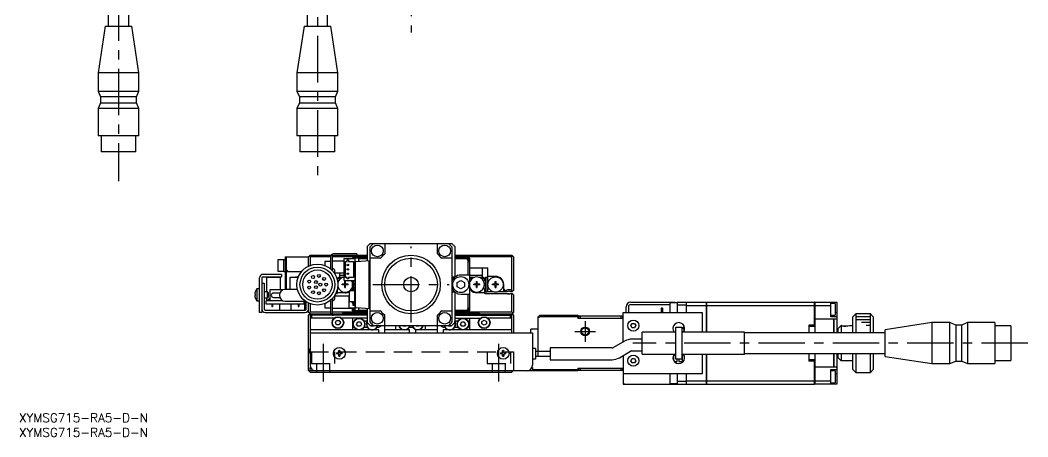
# Model space of a CAD drawing. Extents: x 0 to 718, y -8 to 409.
# Drawn here: x 0.4 to 344.8, y -8 to 134.3 of the extents above; entities that cross this region are included whole.
import ezdxf

# ---------------------------------------------------------------- set-up
doc = ezdxf.new("R2010")
doc.units = 0
doc.header["$LTSCALE"] = 0.5
doc.linetypes.add('CENTER', pattern=[50.8, 31.75, -6.35, 6.35, -6.35])
doc.linetypes.add('DASHED', pattern=[19.05, 12.7, -6.35])
for name, color, linetype in [('MSM_CENTER', 1, 'CENTER'), ('MSM_CONTINUOUS', 7, 'CONTINUOUS'), ('MSM_DASHED', 4, 'DASHED'), ('MSM_NARROW', 5, 'CONTINUOUS'), ('MSM_PART_NUMBER', 7, 'CONTINUOUS')]:
    doc.layers.add(name, color=color, linetype=linetype)
doc.styles.get("Standard").update_dxf_attribs({"font": 'txt.shx', "height": 1, "bigfont": 'bigfont.shx'})

# ---------------------------------------------------------------- blocks, each defined once
blk = doc.blocks.new('*U2')
at = {"layer": 'MSM_PART_NUMBER'}
blk.add_text('XYMSG715-RA5-D-N', height=3, dxfattribs=at).set_placement((0, -3))
blk = doc.blocks.new('*U3')
at = {"layer": 'MSM_PART_NUMBER'}
blk.add_text('XYMSG715-RA5-D-N', height=3, dxfattribs=at).set_placement((0, -8))

msp = doc.modelspace()

# ---------------------------------------------------------------- linework, layer by layer
at = {"layer": 'MSM_CENTER'}
for p, q in [((101.97, 230.55), (101.97, 78.28)), ((34, 219.31), (34, 79.31)), ((133.97, 151.53), (133.97, 130.13)), ((133.97, 31), (133.97, 57)), ((120.97, 44), (146.97, 44)), ((193.47, 31.5), (193.47, 24.5)), ((189.97, 28), (196.97, 28)), ((103.97, 23.72), (103.97, 10.89)), ((163.97, 10.89), (163.97, 23.72)), ((344.78, 24), (209.78, 24))]:
    msp.add_line(p, q, dxfattribs=at)
at = {"layer": 'MSM_CONTINUOUS'}
for p, q in [((30.5, 180.31), (30.5, 132.31)), ((37.5, 132.31), (37.5, 180.31)), ((98.47, 180.31), (98.47, 132.31)), ((105.47, 132.31), (105.47, 180.31)), ((29.43, 132.31), (27, 116.31)), ((29.43, 132.31), (38.57, 132.31)), ((41, 116.31), (38.57, 132.31)), ((97.4, 132.31), (94.97, 116.31)), ((97.4, 132.31), (106.54, 132.31)), ((108.97, 116.31), (106.54, 132.31)), ((41, 116.31), (27, 116.31)), ((27, 116.31), (27, 110.11)), ((41, 110.11), (41, 116.31)), ((108.97, 116.31), (94.97, 116.31)), ((94.97, 116.31), (94.97, 110.11)), ((108.97, 110.11), (108.97, 116.31)), ((27, 110.11), (41, 110.11)), ((27, 110.11), (27.85, 108.11)), ((40.15, 108.11), (27.85, 108.11)), ((27.85, 108.11), (27.85, 106.11)), ((40.15, 108.11), (41, 110.11)), ((40.15, 106.11), (40.15, 108.11)), ((94.97, 110.11), (108.97, 110.11)), ((94.97, 110.11), (95.82, 108.11)), ((108.12, 108.11), (95.82, 108.11)), ((95.82, 108.11), (95.82, 106.11)), ((108.12, 108.11), (108.97, 110.11)), ((108.12, 106.11), (108.12, 108.11)), ((27.85, 106.11), (27, 104.11)), ((41, 104.11), (27, 104.11)), ((27, 104.11), (27, 94.81)), ((27.85, 106.11), (40.15, 106.11)), ((41, 104.11), (40.15, 106.11)), ((41, 94.81), (41, 104.11)), ((95.82, 106.11), (94.97, 104.11)), ((108.97, 104.11), (94.97, 104.11)), ((94.97, 104.11), (94.97, 94.81)), ((95.82, 106.11), (108.12, 106.11)), ((108.97, 104.11), (108.12, 106.11)), ((108.97, 94.81), (108.97, 104.11)), ((41, 94.81), (27, 94.81)), ((28.05, 94.81), (28.05, 89.31)), ((39.95, 89.31), (39.95, 94.81)), ((108.97, 94.81), (94.97, 94.81)), ((96.02, 94.81), (96.02, 89.31)), ((107.92, 89.31), (107.92, 94.81)), ((39.95, 89.31), (28.05, 89.31)), ((107.92, 89.31), (96.02, 89.31)), ((119.97, 58), (118.97, 57)), ((118.97, 57), (118.97, 52.18)), ((119.97, 58), (147.97, 58)), ((119.97, 31.15), (119.97, 56.85)), ((124.97, 58), (124.97, 54.5)), ((142.97, 54.5), (142.97, 58)), ((148.97, 57), (147.97, 58)), ((147.97, 56.85), (147.97, 31.15)), ((148.97, 57), (148.97, 46.6)), ((88.47, 52.4), (88.47, 48.6)), ((90.47, 52.4), (88.47, 52.4)), ((90.47, 48.5), (90.47, 52.5)), ((91.47, 52.5), (90.47, 52.5)), ((90.97, 53.5), (90.97, 42.5)), ((90.97, 53.5), (98.97, 53.5)), ((91.47, 42.5), (91.47, 53.5)), ((99.47, 54), (98.97, 53.5)), ((98.97, 50.32), (98.97, 53.5)), ((99.47, 53.5), (99.22, 53.75)), ((99.47, 54), (106.61, 54)), ((99.47, 53.5), (99.47, 50.54)), ((106.47, 53.5), (99.47, 53.5)), ((104.47, 51.9), (104.47, 50.54)), ((106.47, 51.9), (104.47, 51.9)), ((106.47, 53.5), (106.47, 49.36)), ((106.97, 53.8), (106.97, 48.9)), ((118.97, 53.5), (106.97, 53.5)), ((111.07, 52), (106.97, 52)), ((107.17, 54), (118.97, 54)), ((115.47, 54.5), (107.47, 54.5)), ((111.07, 45.43), (111.07, 52.93)), ((111.07, 52.93), (114.77, 52.93)), ((111.57, 51.93), (112.12, 51.93)), ((111.57, 46.43), (111.57, 51.93)), ((112.12, 51.93), (112.12, 52.43)), ((112.12, 52.43), (112.62, 52.43)), ((112.62, 52.43), (112.62, 51.93)), ((112.62, 51.93), (114.27, 51.93)), ((114.47, 53.5), (113.97, 53)), ((113.97, 53), (113.97, 52.93)), ((114.27, 51.93), (114.27, 46.43)), ((114.47, 52.93), (114.47, 53.3)), ((114.47, 53.3), (118.97, 53.3)), ((115.97, 53), (114.77, 53)), ((114.77, 53), (114.77, 35)), ((114.97, 53.3), (114.97, 53)), ((115.25, 51.92), (119.97, 52.25)), ((115.47, 54.5), (115.47, 54)), ((115.97, 53), (115.97, 51.97)), ((115.97, 52.9), (118.97, 52.9)), ((116.4, 52), (115.97, 52)), ((119.67, 35.77), (119.67, 52.23)), ((123.47, 53), (119.97, 53)), ((147.97, 53), (144.47, 53)), ((148.97, 54), (168.47, 54)), ((168.47, 53.5), (148.97, 53.5)), ((148.97, 53.3), (153.47, 53.3)), ((148.97, 52.9), (153.47, 52.9)), ((152.97, 52.9), (152.97, 53.3)), ((153.47, 52.29), (153.17, 52.9)), ((153.97, 53), (153.47, 53.5)), ((153.47, 53.3), (153.47, 52.9)), ((153.47, 52.9), (153.97, 52.4)), ((153.97, 51.79), (153.47, 52.29)), ((153.47, 47.25), (153.47, 52.29)), ((153.87, 52.5), (153.97, 52.5)), ((153.97, 53), (153.97, 35)), ((168.97, 53.5), (168.47, 54)), ((168.72, 53.75), (168.47, 53.5)), ((168.47, 42), (168.47, 53.5)), ((168.97, 53.5), (168.97, 42)), ((88.47, 48.6), (90.47, 48.6)), ((90.47, 48.5), (96.61, 48.5)), ((91.97, 48.5), (91.47, 49)), ((106.47, 49.5), (106.3, 49.5)), ((107.97, 47.61), (107.97, 48.5)), ((114.97, 36.38), (114.97, 51.62)), ((153.97, 49.7), (160.17, 49.7)), ((158.42, 46.5), (158.42, 49.7)), ((160.17, 45.55), (160.17, 49.7)), ((82.17, 34.5), (82.17, 46.3)), ((82.97, 46.2), (82.97, 34.5)), ((89.67, 47.5), (83.37, 47.5)), ((83.47, 46.7), (89.67, 46.7)), ((84.72, 41.5), (84.72, 46.5)), ((84.72, 46.5), (89.22, 46.5)), ((89.22, 46.5), (89.22, 42.2)), ((89.67, 47.5), (89.67, 46.7)), ((92.72, 42.35), (92.72, 46.5)), ((92.72, 46.5), (93.72, 46.5)), ((93.72, 46.5), (93.72, 46.4)), ((95.4, 46.4), (93.72, 46.4)), ((94.52, 46.4), (94.52, 46.5)), ((95.42, 46.5), (94.52, 46.5)), ((94.9, 46.4), (94.9, 46.5)), ((95.05, 46.4), (95.05, 46.5)), ((95.42, 46.47), (95.42, 46.5)), ((107.97, 48), (111.07, 48)), ((108.51, 46.5), (108.57, 46.5)), ((108.57, 46.33), (108.57, 46.5)), ((109.27, 46.5), (108.77, 46)), ((109.81, 46), (108.77, 46)), ((108.77, 46), (108.77, 45.66)), ((108.8, 45.53), (108.99, 45.42)), ((109.27, 46.5), (110.76, 46.5)), ((109.52, 48), (109.52, 46.5)), ((109.52, 47.2), (111.07, 47.2)), ((111.07, 45.43), (114.77, 45.43)), ((111.33, 45), (111.62, 45)), ((111.33, 44.21), (111.33, 45)), ((112.12, 46.43), (111.57, 46.43)), ((111.62, 44.21), (111.62, 45)), ((112.12, 45.93), (112.12, 46.43)), ((112.62, 45.93), (112.12, 45.93)), ((114.27, 46.43), (112.62, 46.43)), ((112.62, 46.43), (112.62, 45.93)), ((113.97, 42.41), (113.97, 45.43)), ((114.77, 45), (113.97, 45)), ((114.22, 44.25), (114.22, 45)), ((114.35, 44.25), (114.35, 45)), ((147.97, 46.6), (148.97, 46.6)), ((147.97, 46.49), (148.88, 46.49)), ((149.72, 44.72), (150.97, 45.44)), ((153.97, 47.25), (150.97, 47.25)), ((150.97, 45.44), (152.22, 44.72)), ((153.97, 47.2), (158.42, 47.2)), ((154.17, 46.5), (153.97, 46.3)), ((153.97, 46.5), (155.76, 46.5)), ((154.81, 46), (153.97, 46)), ((156.33, 45), (156.62, 45)), ((156.33, 44.21), (156.33, 45)), ((156.62, 44.21), (156.62, 45)), ((157.19, 46.5), (158.67, 46.5)), ((159.17, 46), (158.13, 46)), ((159.17, 46), (158.67, 46.5)), ((159.17, 45.55), (158.95, 45.42)), ((159.17, 45.55), (159.17, 46)), ((159.37, 41.5), (159.37, 46.5)), ((159.37, 46.5), (159.97, 46.5)), ((159.97, 41.5), (159.97, 46.5)), ((162.87, 46.8), (160.17, 46.8)), ((160.43, 45.4), (160.17, 45.55)), ((162.73, 45), (163.02, 45)), ((162.73, 44.21), (162.73, 45)), ((163.02, 44.21), (163.02, 45)), ((80.72, 41.45), (80.72, 41.43)), ((81.27, 42.5), (81.27, 38.5)), ((82.17, 42.5), (81.27, 42.5)), ((82.97, 44.5), (83.77, 44.5)), ((83.77, 44.5), (83.77, 35.7)), ((84.97, 41.5), (83.77, 41.5)), ((84.97, 39.5), (84.97, 41.5)), ((85.17, 41.3), (84.97, 41.5)), ((90.21, 42.2), (85.72, 42.2)), ((85.72, 42.2), (85.72, 38.5)), ((91.47, 42.5), (90.97, 42.5)), ((95.17, 42.35), (90.97, 42.35)), ((108.51, 41.5), (108.57, 41.5)), ((108.57, 41.5), (108.57, 41.67)), ((108.77, 42.34), (108.77, 41)), ((108.8, 42.47), (108.99, 42.58)), ((110.47, 43.86), (110.47, 44.15)), ((111.27, 44.15), (110.47, 44.15)), ((111.27, 43.86), (110.47, 43.86)), ((111, 44.15), (111, 43.86)), ((111.62, 44.47), (111.33, 44.47)), ((111.33, 43), (111.33, 43.8)), ((111.62, 43.53), (111.33, 43.53)), ((111.33, 43), (111.62, 43)), ((111.62, 43), (111.62, 43.8)), ((112.47, 44.15), (111.68, 44.15)), ((112.47, 43.86), (111.68, 43.86)), ((111.94, 43.86), (111.94, 44.15)), ((112.47, 43.86), (112.47, 44.15)), ((112.89, 38.2), (112.89, 41.58)), ((112.92, 41.65), (113.24, 41.97)), ((113.31, 42), (114.57, 42)), ((113.62, 42.2), (113.79, 42.2)), ((113.78, 42.11), (113.78, 42)), ((114.77, 44.25), (113.97, 44.25)), ((114.77, 43.75), (113.97, 43.75)), ((114.54, 43), (113.97, 43)), ((114.53, 42.5), (113.97, 42.5)), ((114.01, 42.11), (114.01, 42)), ((114.44, 42.44), (114.11, 42.44)), ((114.11, 42.21), (114.44, 42.21)), ((114.22, 43), (114.22, 43.75)), ((114.22, 42.44), (114.22, 42.5)), ((114.22, 42), (114.22, 42.21)), ((114.35, 43), (114.35, 43.75)), ((114.35, 42.44), (114.35, 42.5)), ((114.35, 42), (114.35, 42.21)), ((114.54, 43.05), (114.77, 43.05)), ((114.54, 43.05), (114.54, 42.54)), ((114.54, 42.8), (114.77, 42.8)), ((114.54, 42.73), (114.77, 42.73)), ((114.67, 41.9), (114.67, 38.2)), ((114.77, 42.5), (114.77, 42.5)), ((148.88, 41.51), (147.97, 41.51)), ((148.97, 41.4), (147.97, 41.4)), ((148.97, 41.4), (148.97, 31)), ((149.72, 43.28), (149.72, 44.72)), ((150.97, 42.56), (149.72, 43.28)), ((152.22, 43.28), (150.97, 42.56)), ((152.22, 44.72), (152.22, 43.28)), ((153.97, 42.2), (154.33, 42.2)), ((155.47, 43.86), (155.47, 44.15)), ((156.27, 44.15), (155.47, 44.15)), ((156.27, 43.86), (155.47, 43.86)), ((156, 44.15), (156, 43.86)), ((156.62, 44.47), (156.33, 44.47)), ((156.33, 43), (156.33, 43.8)), ((156.62, 43.53), (156.33, 43.53)), ((156.33, 43), (156.62, 43)), ((156.62, 43), (156.62, 43.8)), ((157.47, 44.15), (156.68, 44.15)), ((157.47, 43.86), (156.68, 43.86)), ((156.94, 43.86), (156.94, 44.15)), ((157.47, 43.86), (157.47, 44.15)), ((159.17, 42.45), (158.95, 42.58)), ((159.17, 41), (159.17, 42.45)), ((159.37, 41.5), (159.97, 41.5)), ((160.17, 42.45), (160.43, 42.6)), ((160.17, 41.5), (160.17, 42.45)), ((162.16, 41.5), (160.17, 41.5)), ((161.87, 43.86), (161.87, 44.15)), ((162.67, 44.15), (161.87, 44.15)), ((162.67, 43.86), (161.87, 43.86)), ((162.4, 44.15), (162.4, 43.86)), ((163.02, 44.47), (162.73, 44.47)), ((162.73, 43), (162.73, 43.8)), ((163.02, 43.53), (162.73, 43.53)), ((162.73, 43), (163.02, 43)), ((163.02, 43), (163.02, 43.8)), ((163.87, 44.15), (163.08, 44.15)), ((163.87, 43.86), (163.08, 43.86)), ((163.34, 43.86), (163.34, 44.15)), ((166.71, 41.5), (163.59, 41.5)), ((163.87, 43.86), (163.87, 44.15)), ((165.67, 41.5), (165.67, 44)), ((166.17, 42), (165.67, 42.5)), ((165.67, 41.65), (166.17, 42)), ((166.17, 42), (166.54, 42)), ((166.54, 42), (166.71, 41.5)), ((168.2, 42), (168.03, 41.5)), ((168.47, 41.5), (168.03, 41.5)), ((168.2, 42), (168.47, 42)), ((168.47, 42), (168.72, 41.75)), ((168.97, 42), (168.47, 41.5)), ((80.58, 40.7), (80.72, 40.7)), ((80.72, 40.3), (80.58, 40.3)), ((80.72, 40.7), (80.72, 40.3)), ((80.72, 39.57), (80.72, 39.55)), ((81.27, 38.5), (82.17, 38.5)), ((83.77, 39.5), (84.97, 39.5)), ((84.47, 37.3), (84.47, 38.5)), ((90.21, 38.5), (84.47, 38.5)), ((84.72, 38.5), (84.72, 39.5)), ((84.97, 39.5), (85.17, 39.7)), ((85.17, 41.3), (85.17, 39.7)), ((85.27, 39.05), (85.49, 39.05)), ((85.27, 38.5), (85.27, 39.05)), ((85.49, 38.5), (85.49, 39.3)), ((85.49, 39.3), (85.72, 39.3)), ((89.12, 41.1), (86.97, 41.1)), ((86.97, 39.6), (89.12, 39.6)), ((90.97, 38.35), (97.84, 38.35)), ((97.47, 37.3), (97.47, 38.35)), ((97.67, 35.5), (97.67, 38.35)), ((98.17, 35.7), (98.17, 38.12)), ((106.3, 38.5), (106.47, 38.5)), ((106.47, 38.64), (106.47, 34.5)), ((106.97, 39.1), (106.97, 34.2)), ((107.97, 39.5), (107.97, 40.39)), ((112.89, 40), (107.97, 40)), ((108.3, 41), (108.77, 41)), ((111.47, 41.2), (108.77, 41.2)), ((112.77, 39.9), (112.77, 36.1)), ((112.89, 39.9), (112.77, 39.9)), ((114.57, 38.1), (112.99, 38.1)), ((113.78, 38.1), (113.78, 37.99)), ((114.01, 38.1), (114.01, 37.99)), ((114.11, 37.89), (114.44, 37.89)), ((114.22, 37.89), (114.22, 38.1)), ((114.77, 41.31), (114.67, 41.31)), ((114.77, 40.75), (114.67, 40.75)), ((114.77, 39.9), (114.67, 39.9)), ((114.77, 39.78), (114.67, 39.78)), ((150.97, 40.75), (153.97, 40.75)), ((153.47, 35.71), (153.47, 40.75)), ((159.17, 41.2), (156.47, 41.2)), ((159.17, 41), (167.47, 41)), ((167.47, 40.76), (167.47, 41)), ((168.03, 41), (168.47, 41)), ((168.47, 34.7), (168.47, 41)), ((168.97, 40.5), (168.47, 41)), ((168.97, 40.5), (168.97, 34.5)), ((209.07, 38), (224.27, 38)), ((223.77, 37.75), (223.77, 38)), ((224.27, 38), (224.27, 37.75)), ((224.97, 38), (224.97, 34.5)), ((224.97, 38), (234.92, 38)), ((227.97, 38), (227.97, 34.5)), ((234.92, 27.75), (234.92, 38)), ((234.97, 37.99), (234.92, 37.99)), ((234.97, 38), (271.92, 38)), ((234.97, 38), (234.97, 27.75)), ((271.92, 29.65), (271.92, 38)), ((271.97, 37.99), (271.92, 37.99)), ((271.97, 38), (279.47, 38)), ((271.97, 38), (271.97, 27.5)), ((277.47, 33), (277.47, 38)), ((279.47, 38), (279.47, 27.5)), ((82.97, 34.5), (82.17, 34.5)), ((84.17, 35.3), (97.77, 35.3)), ((84.17, 34.5), (97.77, 34.5)), ((97.47, 37.3), (84.47, 37.3)), ((86.35, 37.3), (86.35, 36.5)), ((86.35, 36.5), (86.6, 36.5)), ((86.6, 37.3), (86.6, 36.5)), ((88.97, 37.3), (88.97, 35.3)), ((92.97, 35.3), (92.97, 37.3)), ((95.35, 37.3), (95.35, 36.5)), ((95.35, 36.5), (95.6, 36.5)), ((95.6, 37.3), (95.6, 36.5)), ((97.67, 35.5), (98.12, 35.5)), ((98.97, 34.5), (98.97, 37.68)), ((99.47, 34), (98.97, 34.5)), ((99.12, 34.35), (99.47, 34.7)), ((99.47, 37.46), (99.47, 34.7)), ((99.47, 34.7), (106.47, 34.7)), ((104.47, 37.46), (104.47, 36.1)), ((104.47, 36.1), (106.47, 36.1)), ((106.97, 36), (113.97, 36)), ((106.97, 34.7), (114.27, 34.7)), ((112.77, 36.1), (114.77, 36.1)), ((113.97, 35), (113.97, 36.1)), ((114.47, 35.1), (113.97, 35.6)), ((113.97, 35.5), (114.07, 35.5)), ((113.97, 35), (114.47, 34.5)), ((114.08, 36.1), (114.47, 35.71)), ((114.44, 37.66), (114.11, 37.66)), ((114.22, 36.83), (114.22, 37.66)), ((114.77, 36.83), (114.22, 36.83)), ((114.47, 36.1), (114.47, 35.71)), ((114.47, 35.71), (114.77, 35.11)), ((114.47, 34.7), (114.47, 35.1)), ((114.77, 35.1), (114.47, 35.1)), ((118.97, 34.7), (114.47, 34.7)), ((114.47, 34.5), (118.97, 34.5)), ((114.54, 37.56), (114.54, 37.05)), ((114.77, 37.36), (114.54, 37.36)), ((114.77, 37.3), (114.54, 37.3)), ((114.77, 37.05), (114.54, 37.05)), ((114.77, 37.78), (114.69, 37.78)), ((115.97, 35), (114.77, 35)), ((114.97, 35), (114.97, 34.7)), ((119.97, 35.75), (115.25, 36.08)), ((115.97, 36.03), (115.97, 35)), ((115.97, 36), (116.4, 36)), ((118.97, 35.1), (115.97, 35.1)), ((118.97, 35.82), (118.97, 31)), ((119.97, 35), (123.47, 35)), ((144.47, 35), (147.97, 35)), ((153.47, 35.1), (148.97, 35.1)), ((153.47, 34.7), (148.97, 34.7)), ((148.97, 34.5), (153.47, 34.5)), ((152.97, 34.7), (152.97, 35.1)), ((153.17, 35.1), (153.47, 35.71)), ((153.47, 35.71), (153.97, 36.21)), ((153.97, 35.6), (153.47, 35.1)), ((153.47, 35.1), (153.47, 34.7)), ((153.47, 34.5), (153.97, 35)), ((153.67, 34.7), (168.47, 34.7)), ((153.87, 35.5), (153.97, 35.5)), ((168.47, 34.7), (168.82, 34.35)), ((168.47, 34), (168.97, 34.5)), ((206.47, 34.5), (233.47, 34.5)), ((206.47, 24.39), (206.47, 34.5)), ((207.47, 34.5), (207.47, 36.4)), ((208.27, 36.4), (208.27, 34.5)), ((209.07, 37.2), (222.47, 37.2)), ((219.47, 36), (219.47, 34.5)), ((219.97, 36), (219.47, 36)), ((219.97, 36), (219.97, 34.5)), ((224.97, 37.75), (222.47, 37.75)), ((222.47, 37.75), (222.47, 34.5)), ((227.97, 37), (224.97, 37)), ((227.97, 36.85), (234.92, 36.85)), ((233.47, 34.5), (233.47, 27.75)), ((234.97, 36.84), (234.92, 36.84)), ((234.97, 36.85), (271.92, 36.85)), ((271.97, 36.84), (271.92, 36.84)), ((271.97, 36.85), (277.47, 36.85)), ((278.97, 37.5), (277.47, 37.5)), ((278.97, 37.5), (278.97, 33.5)), ((279.47, 34.5), (278.97, 34.5)), ((99.47, 34), (98.97, 33.5)), ((98.97, 14.7), (98.97, 33.5)), ((99.47, 33.5), (99.22, 33.75)), ((99.47, 34), (106.61, 34)), ((99.47, 33.5), (99.47, 16.5)), ((118.97, 33.5), (99.47, 33.5)), ((107.65, 32.5), (99.47, 32.5)), ((99.97, 33.5), (99.97, 32.5)), ((107.17, 34), (118.97, 34)), ((108.11, 31), (108.54, 31.75)), ((108.54, 30.25), (108.11, 31)), ((108.54, 31.75), (109.4, 31.75)), ((109.4, 31.75), (109.84, 31)), ((109.84, 31), (109.4, 30.25)), ((118.97, 32.5), (110.29, 32.5)), ((110.82, 34.35), (110.47, 34)), ((118.97, 34.35), (110.82, 34.35)), ((113.97, 32.5), (113.97, 28.5)), ((115.36, 30.5), (115.79, 31.25)), ((115.47, 34), (115.47, 33.5)), ((115.79, 31.25), (116.65, 31.25)), ((116.65, 31.25), (117.09, 30.5)), ((118.97, 31.5), (117.95, 31.5)), ((118.97, 31), (119.97, 30)), ((124.97, 27.5), (124.97, 33.5)), ((142.97, 27.5), (142.97, 33.5)), ((147.97, 30), (148.97, 31)), ((157.12, 34.35), (148.97, 34.35)), ((148.97, 34), (168.47, 34)), ((148.97, 33.5), (168.47, 33.5)), ((148.97, 32.5), (157.65, 32.5)), ((149.99, 31.5), (148.97, 31.5)), ((150.86, 30.5), (151.29, 31.25)), ((151.29, 31.25), (152.15, 31.25)), ((152.15, 31.25), (152.59, 30.5)), ((153.97, 32.5), (153.97, 28.5)), ((157.47, 34), (157.12, 34.35)), ((158.22, 31.43), (158.97, 31.87)), ((158.22, 30.57), (158.22, 31.43)), ((158.97, 31.87), (159.72, 31.43)), ((159.72, 31.43), (159.72, 30.57)), ((168.47, 32.5), (160.29, 32.5)), ((167.97, 32.5), (167.97, 33.5)), ((168.97, 33.5), (168.47, 34)), ((168.72, 33.75), (168.47, 33.5)), ((168.47, 27.5), (168.47, 33.5)), ((168.97, 33.5), (168.97, 27.5)), ((177.47, 33), (177.97, 33.5)), ((178.08, 33), (177.47, 32.69)), ((177.47, 19.6), (177.47, 33)), ((177.97, 33.5), (190.97, 33.5)), ((178.58, 33.5), (178.08, 33)), ((190.97, 33), (178.08, 33)), ((190.97, 33.5), (190.97, 32.5)), ((190.97, 32.5), (206.47, 32.5)), ((191.27, 32.5), (191.27, 33.3)), ((191.27, 33.3), (206.47, 33.3)), ((191.77, 33.3), (191.77, 32.5)), ((205.77, 32.5), (205.77, 33.3)), ((206.27, 33.3), (206.27, 32.5)), ((271.97, 32.25), (278.42, 32.25)), ((277.47, 33.5), (278.97, 33.5)), ((279.47, 33), (277.47, 33)), ((278.42, 27.5), (278.42, 32.25)), ((278.47, 32.2), (278.42, 32.2)), ((278.47, 32.25), (279.27, 32.25)), ((278.47, 32.25), (278.47, 27.5)), ((279.27, 32.23), (279.27, 32.25)), ((279.47, 32.23), (279.27, 32.23)), ((285.97, 34), (284.97, 33)), ((284.97, 27.5), (284.97, 33)), ((285.97, 34), (285.97, 27.5)), ((290.97, 34), (285.97, 34)), ((290.97, 27.5), (290.97, 34)), ((291.97, 33), (290.97, 34)), ((291.97, 33), (291.97, 27.5)), ((311.97, 31), (295.97, 28.57)), ((311.97, 31), (311.97, 17)), ((318.17, 31), (311.97, 31)), ((318.17, 17), (318.17, 31)), ((320.17, 30.15), (318.17, 31)), ((324.17, 31), (322.17, 30.15)), ((324.17, 31), (324.17, 17)), ((333.47, 31), (324.17, 31)), ((333.47, 31), (333.47, 17)), ((99.97, 28.5), (99.47, 29)), ((122.97, 28.5), (99.47, 28.5)), ((109.4, 30.25), (108.54, 30.25)), ((115.79, 29.75), (115.36, 30.5)), ((116.65, 29.75), (115.79, 29.75)), ((117.09, 30.5), (116.65, 29.75)), ((117.95, 29.5), (118.99, 29.5)), ((119.97, 30), (147.97, 30)), ((120.29, 29.75), (120.14, 30)), ((121.15, 29.75), (120.29, 29.75)), ((121.3, 30), (121.15, 29.75)), ((122.45, 29.5), (122.97, 29.5)), ((122.97, 27.5), (122.97, 28.5)), ((133.47, 28.5), (124.97, 28.5)), ((128.77, 28.5), (128.77, 30)), ((131.29, 29.75), (131.14, 30)), ((132.15, 29.75), (131.29, 29.75)), ((132.3, 30), (132.15, 29.75)), ((133.45, 29.5), (134.49, 29.5)), ((133.47, 27.5), (133.47, 28.5)), ((135.47, 28.5), (135.47, 27.5)), ((142.97, 28.5), (135.47, 28.5)), ((135.79, 29.75), (135.64, 30)), ((136.65, 29.75), (135.79, 29.75)), ((136.8, 30), (136.65, 29.75)), ((138.77, 30), (138.77, 28.5)), ((144.97, 29.5), (145.49, 29.5)), ((144.97, 28.5), (144.97, 27.5)), ((168.47, 28.5), (144.97, 28.5)), ((146.79, 29.75), (146.64, 30)), ((147.65, 29.75), (146.79, 29.75)), ((147.8, 30), (147.65, 29.75)), ((148.95, 29.5), (149.99, 29.5)), ((151.29, 29.75), (150.86, 30.5)), ((152.15, 29.75), (151.29, 29.75)), ((152.59, 30.5), (152.15, 29.75)), ((158.97, 30.13), (158.22, 30.57)), ((159.72, 30.57), (158.97, 30.13)), ((168.47, 29), (167.97, 28.5)), ((174.97, 27.5), (174.97, 28.75)), ((177.47, 28.75), (174.97, 28.75)), ((209.11, 30), (209.54, 30.75)), ((209.54, 29.25), (209.11, 30)), ((209.54, 30.75), (210.4, 30.75)), ((210.4, 29.25), (209.54, 29.25)), ((210.4, 30.75), (210.84, 30)), ((210.84, 30), (210.4, 29.25)), ((212.97, 20.25), (212.97, 27.75)), ((224.47, 27.75), (212.97, 27.75)), ((224.47, 29.5), (226.47, 29.5)), ((224.47, 18.5), (224.47, 29.5)), ((226.47, 29.5), (226.47, 18.5)), ((247.97, 27.75), (226.47, 27.75)), ((227.43, 29.43), (226.97, 29.43)), ((226.97, 28.93), (226.97, 29.43)), ((226.97, 28.93), (227.47, 28.93)), ((226.97, 27.75), (226.97, 27.93)), ((227.16, 27.93), (226.97, 27.93)), ((247.97, 20.25), (247.97, 27.75)), ((271.92, 30.15), (269.97, 30.15)), ((269.97, 30.15), (269.97, 27.5)), ((271.97, 29.65), (269.97, 29.65)), ((280.97, 30), (279.97, 29)), ((279.97, 27.5), (279.97, 29)), ((280.97, 30), (280.97, 27.5)), ((283.97, 30), (284.97, 30)), ((295.97, 19.43), (295.97, 28.57)), ((320.17, 30.15), (320.17, 17.85)), ((322.17, 30.15), (320.17, 30.15)), ((322.17, 17.85), (322.17, 30.15)), ((338.97, 29.95), (333.47, 29.95)), ((338.97, 29.95), (338.97, 18.05)), ((99.47, 27.5), (175.47, 27.5)), ((175.47, 27.5), (175.47, 16.5)), ((206.97, 24.68), (203.17, 22.48)), ((212.97, 25.35), (209.47, 25.35)), ((295.97, 27.5), (247.97, 27.5)), ((98.97, 22), (99.47, 21.5)), ((98.97, 21.2), (99.47, 21.2)), ((99.47, 20.5), (98.97, 21)), ((98.97, 21), (99.47, 21)), ((99.07, 21.7), (99.07, 21.9)), ((99.22, 21.75), (99.47, 22)), ((99.37, 21.4), (99.47, 21.4)), ((108.54, 20.7), (109.27, 20.7)), ((109.27, 20.7), (109.27, 21.43)), ((109.67, 21.43), (109.67, 20.7)), ((109.67, 20.7), (110.4, 20.7)), ((164.54, 20.7), (165.27, 20.7)), ((165.27, 20.7), (165.27, 21.43)), ((165.67, 21.43), (165.67, 20.7)), ((165.67, 20.7), (166.4, 20.7)), ((176.47, 22.2), (175.47, 22.2)), ((176.47, 22.2), (176.47, 18.5)), ((181.47, 21.1), (176.47, 21.1)), ((202.67, 22.35), (181.47, 22.35)), ((181.47, 22.35), (181.47, 18.35)), ((205.17, 19.02), (208.97, 21.22)), ((209.47, 21.35), (212.97, 21.35)), ((109.27, 20.3), (108.54, 20.3)), ((109.27, 19.57), (109.27, 20.3)), ((109.67, 20.3), (109.67, 19.57)), ((110.4, 20.3), (109.67, 20.3)), ((165.27, 20.3), (164.54, 20.3)), ((165.27, 19.57), (165.27, 20.3)), ((166.4, 20.3), (165.67, 20.3)), ((165.67, 20.3), (165.67, 19.57)), ((176.47, 18.5), (175.47, 18.5)), ((176.47, 19.6), (181.47, 19.6)), ((181.47, 18.35), (202.67, 18.35)), ((206.47, 19.77), (206.47, 10)), ((209.11, 18), (209.54, 18.75)), ((209.54, 17.25), (209.11, 18)), ((209.54, 18.75), (210.4, 18.75)), ((210.4, 17.25), (209.54, 17.25)), ((210.4, 18.75), (210.84, 18)), ((210.84, 18), (210.4, 17.25)), ((212.97, 20.25), (224.47, 20.25)), ((224.47, 19.78), (223.64, 19.78)), ((223.64, 19.78), (223.64, 18.2)), ((223.89, 17.78), (224.89, 17.78)), ((226.47, 18.5), (224.47, 18.5)), ((224.89, 17.78), (224.89, 18.5)), ((225.54, 18.5), (225.54, 17.78)), ((225.54, 17.78), (226.79, 17.78)), ((226.47, 20.25), (247.97, 20.25)), ((226.79, 19.78), (226.47, 19.78)), ((226.79, 17.78), (226.79, 19.78)), ((233.47, 20.25), (233.47, 13.5)), ((234.92, 10), (234.92, 20.25)), ((234.97, 20.25), (234.97, 10)), ((247.97, 20.5), (295.97, 20.5)), ((269.97, 20.5), (269.97, 17.85)), ((271.97, 18.35), (269.97, 18.35)), ((271.92, 17.85), (269.97, 17.85)), ((271.92, 10), (271.92, 18.35)), ((271.97, 20.5), (271.97, 10)), ((278.42, 15.75), (278.42, 20.5)), ((278.47, 20.5), (278.47, 15.75)), ((279.47, 20.5), (279.47, 10)), ((279.97, 19), (279.97, 20.5)), ((279.97, 19), (280.97, 18)), ((280.97, 20.5), (280.97, 18)), ((284.97, 18), (280.97, 18)), ((284.97, 15), (284.97, 20.5)), ((285.97, 20.5), (285.97, 14)), ((290.97, 14), (290.97, 20.5)), ((291.97, 20.5), (291.97, 15)), ((295.97, 19.43), (311.97, 17)), ((318.17, 17), (320.17, 17.85)), ((320.17, 17.85), (322.17, 17.85)), ((322.17, 17.85), (324.17, 17)), ((333.47, 18.05), (338.97, 18.05)), ((98.97, 14.7), (99.67, 14)), ((99.32, 14.35), (99.47, 14.5)), ((99.47, 14.5), (99.47, 15.7)), ((190.97, 14.5), (99.47, 14.5)), ((168.27, 14), (99.67, 14)), ((168.27, 14), (168.77, 14.5)), ((168.47, 14.5), (168.62, 14.35)), ((175.47, 15.7), (175.47, 14.5)), ((175.47, 15), (190.97, 15)), ((190.97, 15.5), (206.47, 15.5)), ((190.97, 15.5), (190.97, 14.5)), ((191.27, 14.7), (191.27, 15.5)), ((206.27, 14.7), (191.27, 14.7)), ((191.77, 15.5), (191.77, 14.7)), ((205.77, 14.7), (205.77, 15.5)), ((206.27, 15.5), (206.27, 14.7)), ((278.42, 15.75), (271.97, 15.75)), ((277.47, 15), (279.47, 15)), ((277.47, 10), (277.47, 15)), ((278.97, 14.5), (277.47, 14.5)), ((278.47, 15.8), (278.42, 15.8)), ((279.27, 15.75), (278.47, 15.75)), ((278.97, 14.5), (278.97, 10.5)), ((279.27, 15.77), (279.47, 15.77)), ((279.27, 15.75), (279.27, 15.77)), ((284.97, 15), (285.97, 14)), ((285.97, 14), (290.97, 14)), ((290.97, 14), (291.97, 15)), ((311.97, 17), (318.17, 17)), ((324.17, 17), (333.47, 17)), ((233.47, 13.5), (206.47, 13.5)), ((206.97, 10), (206.47, 10.5)), ((222.47, 13.5), (222.47, 10.25)), ((224.97, 13.5), (224.97, 10)), ((224.97, 11), (227.97, 11)), ((227.97, 13.5), (227.97, 10)), ((227.97, 11.15), (234.92, 11.15)), ((234.97, 11.16), (234.92, 11.16)), ((234.97, 11.15), (271.92, 11.15)), ((271.97, 11.16), (271.92, 11.16)), ((271.97, 11.15), (277.47, 11.15)), ((277.47, 10.5), (278.97, 10.5)), ((279.47, 13.5), (278.97, 13.5)), ((206.47, 10), (234.92, 10)), ((222.47, 10.25), (224.97, 10.25)), ((234.97, 10.01), (234.92, 10.01)), ((234.97, 10), (271.92, 10)), ((271.97, 10.01), (271.92, 10.01)), ((279.47, 10), (271.97, 10))]:
    msp.add_line(p, q, dxfattribs=at)
for centre, radius in [((122.47, 55.5), 2), ((145.47, 55.5), 2), ((133.97, 44), 10), ((133.97, 44), 9), ((101.97, 44), 7), ((101.97, 44), 5.95), ((101.97, 44), 5), ((112.37, 50.68), 0.25), ((112.37, 49.18), 0.25), ((99.15, 45.03), 0.5), ((100.47, 46.6), 0.5), ((101.47, 44.87), 0.5), ((102.49, 46.95), 0.5), ((104.27, 45.93), 0.5), ((112.37, 47.68), 0.25), ((133.97, 44), 2.5), ((150.97, 44), 2.75), ((162.87, 44), 2.6), ((99.15, 42.97), 0.5), ((100.47, 41.4), 0.5), ((101.47, 43.13), 0.5), ((102.49, 41.05), 0.5), ((102.97, 44), 0.5), ((104.27, 42.07), 0.5), ((104.97, 44), 0.5), ((122.47, 32.5), 2), ((145.47, 32.5), 2), ((108.97, 31), 2), ((108.97, 31), 1.9), ((116.22, 30.5), 2), ((116.22, 30.5), 1.9), ((151.72, 30.5), 2), ((151.72, 30.5), 1.9), ((158.97, 31), 2), ((158.97, 31), 1.9), ((209.97, 30), 1.9), ((193.47, 28), 1.23), ((109.47, 20.5), 2), ((165.47, 20.5), 2), ((209.97, 18), 1.9)]:
    msp.add_circle(centre, radius, dxfattribs=at)
for centre, radius, start, end in [((133.97, 44), 19, 132.5369, 137.4631), ((133.97, 44), 19, 42.5369, 47.4631), ((107.47, 53.5), 1, 90, 180), ((107.17, 53.8), 0.2, 90, 180), ((115.27, 51.62), 0.3, 94, 180), ((110.81, 67.16), 19, 311.7998, 318.2002), ((157.14, 67.16), 19, 221.7998, 228.2002), ((97.97, 48.5), 1, 118.9988, 144.2683), ((106.97, 48.5), 1, 0, 90), ((83.37, 46.3), 1.2, 90, 180), ((83.47, 46.2), 0.5, 90, 180), ((108.27, 44), 1.59, 53.8028, 70.1567), ((111.47, 44), 2.6, 98.8499, 166.376), ((108.16, 43.89), 1.75, 52.994, 61.3783), ((111.47, 44), 2.6, 15.9424, 33.2352), ((150.97, 44), 3.25, 130.005, 157.3871), ((150.97, 44), 3.25, 90, 130.0046), ((156.47, 44), 2.6, 195.9424, 164.0576), ((159.67, 44), 1.59, 100.8931, 126.1972), ((159.79, 43.89), 1.75, 118.6217, 127.006), ((159.67, 44), 1.59, 53.8028, 79.1069), ((159.56, 43.89), 1.75, 52.994, 60), ((162.87, 44), 2.8, 0, 90), ((83.77, 40.5), 3.19, 163.0947, 176.4097), ((83.77, 40.5), 3.2, 141.3178, 162.73), ((90.97, 40.35), 2, 90, 270), ((108.27, 44), 1.59, 289.8434, 306.1972), ((111.47, 44), 2.6, 193.624, 344.0576), ((108.16, 44.12), 1.75, 298.6217, 307.006), ((111.27, 44.21), 0.06, 270, 0), ((111.27, 43.8), 0.06, 0, 90), ((111.47, 44), 2.8, 270, 300.4883), ((111.68, 44.21), 0.06, 180, 270), ((111.68, 43.8), 0.06, 90, 180), ((112.99, 41.58), 0.1, 135, 180), ((113.31, 41.9), 0.1, 90, 135), ((111.47, 44), 2.8, 314.3422, 319.9948), ((114.11, 42.11), 0.33, 90, 180), ((114.11, 42.11), 0.1, 90, 180), ((114.44, 42.54), 0.1, 270, 0), ((114.44, 42.54), 0.33, 270, 0), ((114.57, 41.9), 0.1, 0, 90), ((150.97, 44), 3.25, 202.6042, 270), ((156.47, 44), 2.8, 220.0052, 270), ((156.27, 44.21), 0.06, 270, 0), ((156.27, 43.8), 0.06, 0, 90), ((156.68, 44.21), 0.06, 180, 270), ((156.68, 43.8), 0.06, 90, 180), ((159.79, 44.12), 1.75, 232.994, 241.3783), ((159.67, 44), 1.59, 233.8028, 259.1069), ((159.67, 44), 1.59, 280.8931, 306.1972), ((159.56, 44.12), 1.75, 300, 307.006), ((162.67, 44.21), 0.06, 270, 0), ((162.67, 43.8), 0.06, 0, 90), ((163.08, 44.21), 0.06, 180, 270), ((163.08, 43.8), 0.06, 90, 180), ((167.37, 40.75), 1.5, 56.4427, 123.5573), ((167.37, 40.75), 1, 48.5904, 131.4096), ((83.77, 40.5), 3.19, 183.5903, 196.9053), ((83.77, 40.5), 3.2, 197.27, 218.6822), ((86.97, 40.35), 0.75, 90, 270), ((97.97, 39.5), 1, 215.7317, 241.0012), ((106.97, 39.5), 1, 270, 0), ((112.99, 38.2), 0.1, 180, 270), ((114.11, 37.99), 0.33, 180, 270), ((114.11, 37.99), 0.1, 180, 270), ((114.44, 37.56), 0.33, 0, 90), ((114.57, 38.2), 0.1, 270, 0), ((167.37, 41.75), 1, 228.5904, 311.4096), ((209.07, 36.4), 1.6, 90, 180), ((84.17, 35.7), 1.2, 180, 270), ((84.17, 35.7), 0.4, 180, 270), ((97.77, 35.7), 0.4, 270, 0), ((97.77, 35.7), 1.2, 270, 0), ((107.47, 34.5), 1, 180, 270), ((114.44, 37.56), 0.1, 0, 90), ((115.27, 36.38), 0.3, 180, 266), ((110.81, 20.84), 19, 41.7998, 48.2002), ((157.14, 20.84), 19, 131.7998, 138.2002), ((209.07, 36.4), 0.8, 90, 180), ((107.17, 34.2), 0.2, 180, 270), ((120.72, 30.5), 2, 150, 345.5225), ((120.72, 30.5), 1.9, 157.0805, 344.7424), ((133.97, 44), 19, 222.5369, 227.4631), ((147.22, 30.5), 2, 194.4775, 30), ((147.22, 30.5), 1.9, 195.2576, 22.9195), ((133.97, 44), 19, 312.5369, 317.4631), ((225.47, 29), 2, 321.3178, 218.6822), ((122.97, 30.5), 1, 270, 329.9999), ((131.72, 30.5), 2, 194.4775, 345.5225), ((131.72, 30.5), 1.9, 195.2576, 344.7424), ((136.22, 30.5), 2, 194.4775, 345.5225), ((136.22, 30.5), 1.9, 195.2576, 344.7424), ((144.97, 30.5), 1, 210.0001, 270), ((224.17, 30.67), 0.2, 255.0744, 0.8063), ((282.47, 35.87), 6, 257.9755, 282.0245), ((209.47, 20.35), 5, 90, 120), ((99.37, 21.7), 0.3, 180, 270), ((109.47, 20.5), 0.95, 167.8468, 192.1532), ((109.47, 20.5), 0.435, 152.6335, 207.3665), ((109.47, 20.5), 0.95, 77.8468, 102.1532), ((109.47, 20.5), 0.435, 62.6335, 117.3665), ((109.47, 20.5), 0.435, 332.6335, 27.3665), ((109.47, 20.5), 0.95, 347.8468, 12.1532), ((165.47, 20.5), 0.95, 167.8468, 192.1532), ((165.47, 20.5), 0.435, 152.6335, 207.3665), ((165.47, 20.5), 0.95, 77.8468, 102.1532), ((165.47, 20.5), 0.435, 62.6335, 117.3665), ((165.47, 20.5), 0.435, 332.6335, 27.3665), ((165.47, 20.5), 0.95, 347.8468, 12.1532), ((202.67, 23.35), 1, 270, 300), ((209.47, 20.35), 1, 90, 120), ((109.47, 20.5), 0.435, 242.6335, 297.3665), ((109.47, 20.5), 0.95, 257.8468, 282.1532), ((165.47, 20.5), 0.435, 242.6335, 297.3665), ((165.47, 20.5), 0.95, 257.8468, 282.1532), ((202.67, 23.35), 5, 270, 300), ((225.47, 19), 2, 141.3178, 38.6822), ((101.47, 16.5), 2, 180, 270), ((173.47, 16.5), 2, 270, 0)]:
    msp.add_arc(centre, radius, start, end, dxfattribs=at)
at = {"layer": 'MSM_DASHED'}
for p, q in [((99.47, 21), (168.97, 21)), ((99.97, 21), (99.97, 17)), ((107.97, 17), (107.97, 21)), ((159.97, 21), (159.97, 17)), ((167.97, 21), (167.97, 17)), ((168.97, 21), (168.97, 14.7)), ((99.97, 17), (107.97, 17)), ((101.72, 17), (101.72, 14)), ((106.22, 14), (106.22, 17)), ((159.97, 17), (167.97, 17)), ((161.72, 17), (161.72, 14)), ((166.22, 14), (166.22, 17)), ((168.77, 14.5), (168.97, 14.7))]:
    msp.add_line(p, q, dxfattribs=at)
at = {"layer": 'MSM_NARROW'}
for p, q in [((290.97, 33), (285.97, 33)), ((290.97, 32), (285.97, 32)), ((290.97, 31), (287.97, 31)), ((281.21, 29.94), (280.97, 30)), ((290.97, 30), (289.47, 30))]:
    msp.add_line(p, q, dxfattribs=at)
msp.add_circle((193.47, 28), 1.5, dxfattribs=at)
msp.add_arc((282.47, 35.79), 5.98, 257.7902, 284.4982, dxfattribs=at)

# ---------------------------------------------------------------- block references
at = {"layer": 'MSM_CONTINUOUS'}
for name in ['*U2', '*U3']:
    msp.add_blockref(name, (0, 0), dxfattribs=at)

doc.saveas('drawing.dxf')
